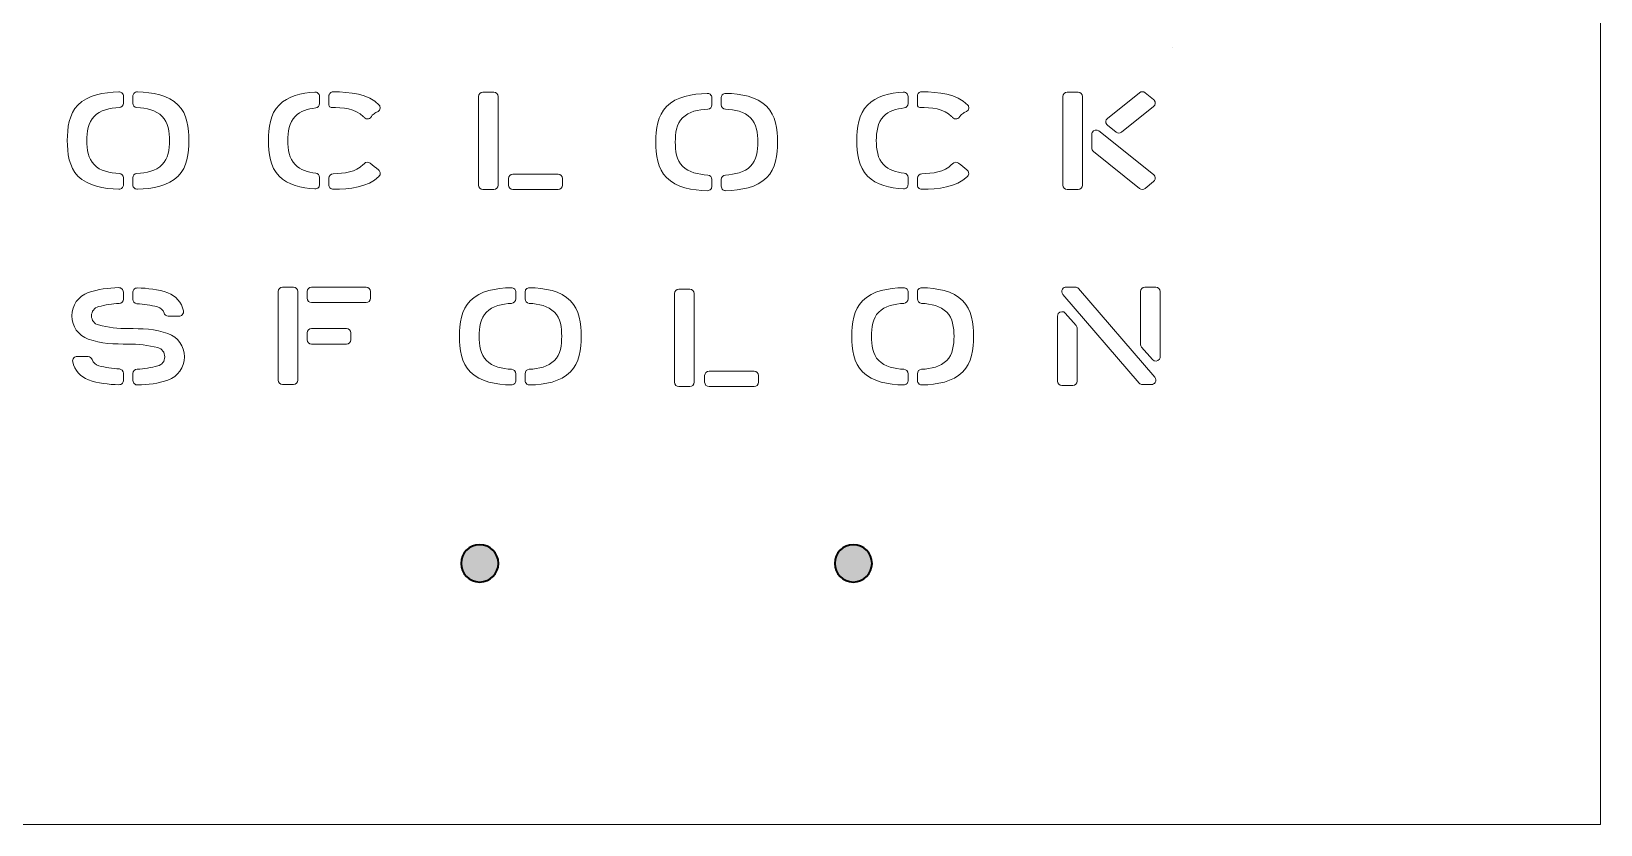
# Model space of a CAD drawing. Header units: inches. Extents: x 0 to 42, y 0 to 42.
# Drawn here: x 21 to 42, y 0 to 10.63 of the extents above; entities that cross this region are included whole.
import ezdxf

# ---------------------------------------------------------------- set-up
doc = ezdxf.new("R2010")
doc.units = ezdxf.units.IN
doc.header["$MEASUREMENT"] = 0
doc.layers.add('Layer 1', color=7, linetype='Continuous', lineweight=0)

msp = doc.modelspace()

# ---------------------------------------------------------------- hatches: boundary and pattern name
at = {"layer": 'Layer 1', "true_color": 0x000000, "transparency": 33554687}
h = msp.add_hatch(color=18, dxfattribs=at)
h.dxf.hatch_style = 2
edge = h.paths.add_edge_path()
edge.add_spline(control_points=[(27, 3.25), (27, 3.25), (27, 3.25), (27, 3.25), (26.862, 3.25), (26.75, 3.362), (26.75, 3.5), (26.75, 3.5), (26.75, 3.5), (26.75, 3.5), (26.75, 3.638), (26.862, 3.75), (27, 3.75), (27, 3.75), (27, 3.75), (27, 3.75), (27.138, 3.75), (27.25, 3.638), (27.25, 3.5), (27.25, 3.5), (27.25, 3.5), (27.25, 3.5), (27.25, 3.362), (27.138, 3.25), (27, 3.25)], knot_values=[0, 0, 0, 0, 1, 1, 1, 2, 2, 2, 3, 3, 3, 4, 4, 4, 5, 5, 5, 6, 6, 6, 7, 7, 7, 8, 8, 8, 8], degree=3, periodic=0)
h = msp.add_hatch(color=18, dxfattribs=at)
h.dxf.hatch_style = 2
edge = h.paths.add_edge_path()
edge.add_spline(control_points=[(32, 3.25), (32, 3.25), (32, 3.25), (32, 3.25), (31.862, 3.25), (31.75, 3.362), (31.75, 3.5), (31.75, 3.5), (31.75, 3.5), (31.75, 3.5), (31.75, 3.638), (31.862, 3.75), (32, 3.75), (32, 3.75), (32, 3.75), (32, 3.75), (32.138, 3.75), (32.25, 3.638), (32.25, 3.5), (32.25, 3.5), (32.25, 3.5), (32.25, 3.5), (32.25, 3.362), (32.138, 3.25), (32, 3.25)], knot_values=[0, 0, 0, 0, 1, 1, 1, 2, 2, 2, 3, 3, 3, 4, 4, 4, 5, 5, 5, 6, 6, 6, 7, 7, 7, 8, 8, 8, 8], degree=3, periodic=0)

# ---------------------------------------------------------------- linework, layer by layer
at = {"layer": 'Layer 1', "color": 18, "lineweight": 9, "true_color": 0x000000}
msp.add_line((36.272, 10.403), (36.272, 10.403), dxfattribs=at)
msp.add_lwpolyline([(0, 42), (42, 42), (42, 0), (0, 0)], close=True, dxfattribs=at)
for points, knots in [([(21.623, 9.638), (21.756, 9.775), (21.969, 9.807), (22.169, 9.815), (22.184, 9.815), (22.198, 9.811), (22.21, 9.802), (22.224, 9.79), (22.232, 9.774), (22.232, 9.756), (22.232, 9.756), (22.232, 9.663), (22.232, 9.663), (22.232, 9.632), (22.208, 9.606), (22.177, 9.604), (22.051, 9.597), (21.922, 9.571), (21.839, 9.486), (21.758, 9.408), (21.742, 9.275), (21.742, 9.163), (21.742, 9.05), (21.758, 8.918), (21.839, 8.84), (21.922, 8.754), (22.051, 8.729), (22.177, 8.721), (22.208, 8.72), (22.232, 8.694), (22.232, 8.663), (22.232, 8.663), (22.232, 8.572), (22.232, 8.572), (22.232, 8.558), (22.228, 8.543), (22.218, 8.532), (22.206, 8.518), (22.189, 8.511), (22.171, 8.511), (21.97, 8.518), (21.757, 8.551), (21.623, 8.688), (21.505, 8.803), (21.48, 8.998), (21.48, 9.163), (21.48, 9.328), (21.505, 9.523), (21.623, 9.638)], [0, 0, 0, 0, 1, 1, 1, 2, 2, 2, 3, 3, 3, 4, 4, 4, 5, 5, 5, 6, 6, 6, 7, 7, 7, 8, 8, 8, 9, 9, 9, 10, 10, 10, 11, 11, 11, 12, 12, 12, 13, 13, 13, 14, 14, 14, 15, 15, 15, 16, 16, 16, 16]), ([(22.966, 9.638), (23.084, 9.523), (23.109, 9.328), (23.109, 9.163), (23.109, 8.998), (23.084, 8.803), (22.966, 8.688), (22.833, 8.551), (22.621, 8.519), (22.42, 8.511), (22.406, 8.511), (22.391, 8.515), (22.38, 8.524), (22.365, 8.535), (22.357, 8.552), (22.357, 8.57), (22.357, 8.57), (22.357, 8.663), (22.357, 8.663), (22.357, 8.694), (22.381, 8.72), (22.412, 8.721), (22.538, 8.729), (22.667, 8.754), (22.75, 8.84), (22.831, 8.918), (22.847, 9.05), (22.847, 9.163), (22.847, 9.275), (22.831, 9.408), (22.75, 9.486), (22.667, 9.571), (22.538, 9.597), (22.412, 9.604), (22.381, 9.606), (22.357, 9.632), (22.357, 9.663), (22.357, 9.663), (22.357, 9.753), (22.357, 9.753), (22.357, 9.768), (22.361, 9.783), (22.371, 9.794), (22.383, 9.808), (22.4, 9.815), (22.418, 9.815), (22.619, 9.808), (22.832, 9.775), (22.966, 9.638)], [0, 0, 0, 0, 1, 1, 1, 2, 2, 2, 3, 3, 3, 4, 4, 4, 5, 5, 5, 6, 6, 6, 7, 7, 7, 8, 8, 8, 9, 9, 9, 10, 10, 10, 11, 11, 11, 12, 12, 12, 13, 13, 13, 14, 14, 14, 15, 15, 15, 16, 16, 16, 16]), ([(24.314, 9.638), (24.432, 9.759), (24.613, 9.799), (24.792, 9.811), (24.807, 9.812), (24.822, 9.808), (24.834, 9.799), (24.849, 9.788), (24.857, 9.771), (24.857, 9.753), (24.857, 9.753), (24.857, 9.658), (24.857, 9.658), (24.857, 9.628), (24.835, 9.603), (24.805, 9.599), (24.7, 9.587), (24.599, 9.557), (24.529, 9.486), (24.449, 9.408), (24.432, 9.275), (24.432, 9.163), (24.432, 9.05), (24.449, 8.918), (24.529, 8.84), (24.599, 8.768), (24.7, 8.739), (24.805, 8.727), (24.835, 8.723), (24.857, 8.698), (24.857, 8.668), (24.857, 8.668), (24.857, 8.576), (24.857, 8.576), (24.857, 8.561), (24.852, 8.546), (24.843, 8.535), (24.83, 8.52), (24.813, 8.513), (24.794, 8.515), (24.614, 8.527), (24.432, 8.566), (24.314, 8.688), (24.195, 8.803), (24.171, 8.998), (24.171, 9.163), (24.171, 9.328), (24.195, 9.523), (24.314, 9.638)], [0, 0, 0, 0, 1, 1, 1, 2, 2, 2, 3, 3, 3, 4, 4, 4, 5, 5, 5, 6, 6, 6, 7, 7, 7, 8, 8, 8, 9, 9, 9, 10, 10, 10, 11, 11, 11, 12, 12, 12, 13, 13, 13, 14, 14, 14, 15, 15, 15, 16, 16, 16, 16]), ([(24.982, 9.639), (24.982, 9.639), (24.982, 9.763), (24.982, 9.763), (24.982, 9.768), (24.983, 9.772), (24.984, 9.776), (24.995, 9.802), (25.017, 9.817), (25.042, 9.816), (25.261, 9.813), (25.508, 9.791), (25.656, 9.638), (25.66, 9.634), (25.662, 9.63), (25.664, 9.626), (25.679, 9.585), (25.655, 9.546), (25.609, 9.54), (25.592, 9.527), (25.578, 9.516), (25.561, 9.503), (25.537, 9.446), (25.484, 9.438), (25.453, 9.473), (25.449, 9.477), (25.445, 9.482), (25.44, 9.486), (25.338, 9.592), (25.165, 9.606), (25.014, 9.607), (24.996, 9.607), (24.982, 9.622), (24.982, 9.639)], [0, 0, 0, 0, 1, 1, 1, 2, 2, 2, 3, 3, 3, 4, 4, 4, 5, 5, 5, 6, 6, 6, 7, 7, 7, 8, 8, 8, 9, 9, 9, 10, 10, 10, 11, 11, 11, 11]), ([(27.246, 9.753), (27.246, 9.753), (27.246, 8.565), (27.246, 8.565), (27.246, 8.532), (27.22, 8.506), (27.187, 8.506), (27.187, 8.506), (27.041, 8.506), (27.041, 8.506), (27.008, 8.506), (26.982, 8.532), (26.982, 8.565), (26.982, 8.565), (26.982, 9.753), (26.982, 9.753), (26.982, 9.785), (27.008, 9.811), (27.041, 9.811), (27.041, 9.811), (27.187, 9.811), (27.187, 9.811), (27.22, 9.811), (27.246, 9.785), (27.246, 9.753)], [0, 0, 0, 0, 1, 1, 1, 2, 2, 2, 3, 3, 3, 4, 4, 4, 5, 5, 5, 6, 6, 6, 7, 7, 7, 8, 8, 8, 8]), ([(29.498, 9.618), (29.631, 9.755), (29.844, 9.787), (30.044, 9.795), (30.058, 9.795), (30.073, 9.791), (30.085, 9.782), (30.099, 9.771), (30.107, 9.754), (30.107, 9.736), (30.107, 9.736), (30.107, 9.643), (30.107, 9.643), (30.107, 9.612), (30.083, 9.586), (30.052, 9.584), (29.926, 9.577), (29.797, 9.551), (29.714, 9.466), (29.633, 9.388), (29.617, 9.255), (29.617, 9.143), (29.617, 9.03), (29.633, 8.898), (29.714, 8.82), (29.797, 8.734), (29.926, 8.709), (30.052, 8.701), (30.083, 8.7), (30.107, 8.674), (30.107, 8.643), (30.107, 8.643), (30.107, 8.552), (30.107, 8.552), (30.107, 8.538), (30.103, 8.523), (30.093, 8.512), (30.081, 8.498), (30.064, 8.491), (30.046, 8.491), (29.845, 8.498), (29.632, 8.531), (29.498, 8.668), (29.38, 8.783), (29.355, 8.978), (29.355, 9.143), (29.355, 9.308), (29.38, 9.503), (29.498, 9.618)], [0, 0, 0, 0, 1, 1, 1, 2, 2, 2, 3, 3, 3, 4, 4, 4, 5, 5, 5, 6, 6, 6, 7, 7, 7, 8, 8, 8, 9, 9, 9, 10, 10, 10, 11, 11, 11, 12, 12, 12, 13, 13, 13, 14, 14, 14, 15, 15, 15, 16, 16, 16, 16]), ([(30.841, 9.618), (30.959, 9.503), (30.984, 9.308), (30.984, 9.143), (30.984, 8.978), (30.959, 8.783), (30.841, 8.668), (30.708, 8.531), (30.496, 8.499), (30.295, 8.491), (30.281, 8.491), (30.266, 8.495), (30.254, 8.504), (30.24, 8.515), (30.232, 8.532), (30.232, 8.55), (30.232, 8.55), (30.232, 8.643), (30.232, 8.643), (30.232, 8.674), (30.256, 8.7), (30.287, 8.701), (30.413, 8.709), (30.542, 8.734), (30.625, 8.82), (30.706, 8.898), (30.722, 9.03), (30.722, 9.143), (30.722, 9.255), (30.706, 9.388), (30.625, 9.466), (30.542, 9.551), (30.413, 9.577), (30.287, 9.584), (30.256, 9.586), (30.232, 9.612), (30.232, 9.643), (30.232, 9.643), (30.232, 9.733), (30.232, 9.733), (30.232, 9.748), (30.236, 9.763), (30.246, 9.774), (30.258, 9.788), (30.275, 9.795), (30.293, 9.795), (30.494, 9.788), (30.707, 9.755), (30.841, 9.618)], [0, 0, 0, 0, 1, 1, 1, 2, 2, 2, 3, 3, 3, 4, 4, 4, 5, 5, 5, 6, 6, 6, 7, 7, 7, 8, 8, 8, 9, 9, 9, 10, 10, 10, 11, 11, 11, 12, 12, 12, 13, 13, 13, 14, 14, 14, 15, 15, 15, 16, 16, 16, 16]), ([(32.189, 9.638), (32.307, 9.759), (32.488, 9.799), (32.667, 9.811), (32.682, 9.812), (32.697, 9.808), (32.709, 9.799), (32.724, 9.788), (32.732, 9.771), (32.732, 9.753), (32.732, 9.753), (32.732, 9.658), (32.732, 9.658), (32.732, 9.628), (32.71, 9.603), (32.68, 9.599), (32.575, 9.587), (32.474, 9.557), (32.404, 9.486), (32.324, 9.408), (32.307, 9.275), (32.307, 9.163), (32.307, 9.05), (32.324, 8.918), (32.404, 8.84), (32.474, 8.768), (32.575, 8.739), (32.68, 8.727), (32.71, 8.723), (32.732, 8.698), (32.732, 8.668), (32.732, 8.668), (32.732, 8.576), (32.732, 8.576), (32.732, 8.561), (32.727, 8.546), (32.718, 8.535), (32.705, 8.52), (32.688, 8.513), (32.669, 8.515), (32.489, 8.527), (32.307, 8.566), (32.189, 8.688), (32.07, 8.803), (32.046, 8.998), (32.046, 9.163), (32.046, 9.328), (32.07, 9.523), (32.189, 9.638)], [0, 0, 0, 0, 1, 1, 1, 2, 2, 2, 3, 3, 3, 4, 4, 4, 5, 5, 5, 6, 6, 6, 7, 7, 7, 8, 8, 8, 9, 9, 9, 10, 10, 10, 11, 11, 11, 12, 12, 12, 13, 13, 13, 14, 14, 14, 15, 15, 15, 16, 16, 16, 16]), ([(32.857, 9.64), (32.857, 9.64), (32.857, 9.764), (32.857, 9.764), (32.857, 9.768), (32.858, 9.772), (32.859, 9.776), (32.87, 9.802), (32.892, 9.817), (32.917, 9.816), (33.136, 9.813), (33.383, 9.791), (33.531, 9.638), (33.534, 9.635), (33.537, 9.631), (33.539, 9.626), (33.554, 9.585), (33.53, 9.546), (33.484, 9.54), (33.467, 9.527), (33.453, 9.516), (33.436, 9.502), (33.412, 9.446), (33.359, 9.438), (33.328, 9.473), (33.324, 9.477), (33.32, 9.482), (33.315, 9.486), (33.213, 9.592), (33.04, 9.606), (32.889, 9.607), (32.871, 9.607), (32.857, 9.622), (32.857, 9.64)], [0, 0, 0, 0, 1, 1, 1, 2, 2, 2, 3, 3, 3, 4, 4, 4, 5, 5, 5, 6, 6, 6, 7, 7, 7, 8, 8, 8, 9, 9, 9, 10, 10, 10, 11, 11, 11, 11]), ([(35.065, 9.753), (35.065, 9.753), (35.065, 8.565), (35.065, 8.565), (35.065, 8.532), (35.039, 8.506), (35.007, 8.506), (35.007, 8.506), (34.86, 8.506), (34.86, 8.506), (34.828, 8.506), (34.802, 8.532), (34.802, 8.565), (34.802, 8.565), (34.802, 9.753), (34.802, 9.753), (34.802, 9.785), (34.828, 9.811), (34.86, 9.811), (34.86, 9.811), (35.007, 9.811), (35.007, 9.811), (35.039, 9.811), (35.065, 9.785), (35.065, 9.753)], [0, 0, 0, 0, 1, 1, 1, 2, 2, 2, 3, 3, 3, 4, 4, 4, 5, 5, 5, 6, 6, 6, 7, 7, 7, 8, 8, 8, 8]), ([(35.391, 9.377), (35.371, 9.403), (35.375, 9.44), (35.4, 9.46), (35.4, 9.46), (35.83, 9.804), (35.83, 9.804), (35.851, 9.821), (35.882, 9.821), (35.903, 9.804), (35.903, 9.804), (36.018, 9.712), (36.018, 9.712), (36.022, 9.709), (36.025, 9.706), (36.027, 9.702), (36.048, 9.677), (36.044, 9.64), (36.018, 9.62), (36.018, 9.62), (35.589, 9.276), (35.589, 9.276), (35.567, 9.259), (35.537, 9.259), (35.515, 9.276), (35.515, 9.276), (35.4, 9.368), (35.4, 9.368), (35.397, 9.371), (35.394, 9.374), (35.391, 9.377)], [0, 0, 0, 0, 1, 1, 1, 2, 2, 2, 3, 3, 3, 4, 4, 4, 5, 5, 5, 6, 6, 6, 7, 7, 7, 8, 8, 8, 9, 9, 9, 10, 10, 10, 10]), ([(35.19, 9.244), (35.19, 9.253), (35.192, 9.261), (35.195, 9.269), (35.212, 9.306), (35.257, 9.315), (35.286, 9.292), (35.286, 9.292), (36.018, 8.706), (36.018, 8.706), (36.024, 8.701), (36.029, 8.695), (36.033, 8.688), (36.047, 8.663), (36.039, 8.631), (36.016, 8.613), (36.016, 8.613), (35.903, 8.522), (35.903, 8.522), (35.881, 8.505), (35.851, 8.505), (35.829, 8.522), (35.829, 8.522), (35.212, 9.016), (35.212, 9.016), (35.199, 9.027), (35.19, 9.044), (35.19, 9.062), (35.19, 9.062), (35.19, 9.244), (35.19, 9.244)], [0, 0, 0, 0, 1, 1, 1, 2, 2, 2, 3, 3, 3, 4, 4, 4, 5, 5, 5, 6, 6, 6, 7, 7, 7, 8, 8, 8, 9, 9, 9, 10, 10, 10, 10]), ([(24.982, 8.571), (24.982, 8.571), (24.982, 8.66), (24.982, 8.66), (24.982, 8.692), (25.008, 8.718), (25.04, 8.719), (25.184, 8.722), (25.343, 8.74), (25.44, 8.84), (25.445, 8.844), (25.449, 8.848), (25.453, 8.853), (25.474, 8.877), (25.509, 8.88), (25.534, 8.86), (25.571, 8.831), (25.608, 8.801), (25.644, 8.772), (25.656, 8.762), (25.665, 8.749), (25.668, 8.733), (25.671, 8.714), (25.664, 8.696), (25.651, 8.683), (25.502, 8.535), (25.258, 8.512), (25.042, 8.51), (25.024, 8.509), (25.007, 8.517), (24.996, 8.531), (24.986, 8.542), (24.982, 8.556), (24.982, 8.571)], [0, 0, 0, 0, 1, 1, 1, 2, 2, 2, 3, 3, 3, 4, 4, 4, 5, 5, 5, 6, 6, 6, 7, 7, 7, 8, 8, 8, 9, 9, 9, 10, 10, 10, 11, 11, 11, 11]), ([(32.857, 8.571), (32.857, 8.571), (32.857, 8.66), (32.857, 8.66), (32.857, 8.692), (32.883, 8.718), (32.915, 8.719), (33.059, 8.722), (33.218, 8.74), (33.315, 8.84), (33.32, 8.844), (33.324, 8.848), (33.327, 8.852), (33.348, 8.876), (33.384, 8.88), (33.409, 8.86), (33.446, 8.831), (33.483, 8.801), (33.519, 8.772), (33.531, 8.762), (33.54, 8.749), (33.543, 8.733), (33.546, 8.714), (33.539, 8.696), (33.526, 8.683), (33.377, 8.535), (33.133, 8.512), (32.917, 8.51), (32.899, 8.509), (32.882, 8.517), (32.871, 8.531), (32.861, 8.542), (32.857, 8.556), (32.857, 8.571)], [0, 0, 0, 0, 1, 1, 1, 2, 2, 2, 3, 3, 3, 4, 4, 4, 5, 5, 5, 6, 6, 6, 7, 7, 7, 8, 8, 8, 9, 9, 9, 10, 10, 10, 11, 11, 11, 11]), ([(27.385, 8.565), (27.385, 8.565), (27.385, 8.655), (27.385, 8.655), (27.385, 8.688), (27.411, 8.714), (27.444, 8.714), (27.444, 8.714), (28.048, 8.714), (28.048, 8.714), (28.081, 8.714), (28.107, 8.688), (28.107, 8.655), (28.107, 8.655), (28.107, 8.565), (28.107, 8.565), (28.107, 8.532), (28.081, 8.506), (28.048, 8.506), (28.048, 8.506), (27.444, 8.506), (27.444, 8.506), (27.411, 8.506), (27.385, 8.532), (27.385, 8.565)], [0, 0, 0, 0, 1, 1, 1, 2, 2, 2, 3, 3, 3, 4, 4, 4, 5, 5, 5, 6, 6, 6, 7, 7, 7, 8, 8, 8, 8]), ([(22.378, 5.905), (22.367, 5.916), (22.36, 5.931), (22.357, 5.947), (22.357, 5.947), (22.357, 6.041), (22.357, 6.041), (22.36, 6.074), (22.383, 6.098), (22.416, 6.1), (22.509, 6.106), (22.602, 6.12), (22.691, 6.144), (22.749, 6.159), (22.785, 6.207), (22.785, 6.266), (22.785, 6.326), (22.749, 6.373), (22.691, 6.389), (22.563, 6.423), (22.428, 6.436), (22.295, 6.436), (22.116, 6.436), (21.93, 6.442), (21.762, 6.503), (21.626, 6.553), (21.543, 6.671), (21.543, 6.815), (21.543, 6.96), (21.626, 7.078), (21.762, 7.127), (21.891, 7.174), (22.03, 7.189), (22.169, 7.193), (22.185, 7.193), (22.2, 7.187), (22.212, 7.176), (22.223, 7.165), (22.23, 7.15), (22.232, 7.134), (22.232, 7.134), (22.232, 7.04), (22.232, 7.04), (22.23, 7.007), (22.207, 6.983), (22.175, 6.981), (22.082, 6.975), (21.989, 6.962), (21.899, 6.938), (21.841, 6.922), (21.805, 6.875), (21.805, 6.815), (21.805, 6.756), (21.841, 6.708), (21.899, 6.693), (22.027, 6.658), (22.162, 6.645), (22.295, 6.645), (22.474, 6.645), (22.66, 6.639), (22.828, 6.578), (22.964, 6.529), (23.047, 6.411), (23.047, 6.266), (23.047, 6.122), (22.964, 6.004), (22.828, 5.954), (22.699, 5.907), (22.56, 5.893), (22.421, 5.889), (22.405, 5.888), (22.39, 5.894), (22.378, 5.905)], [0, 0, 0, 0, 1, 1, 1, 2, 2, 2, 3, 3, 3, 4, 4, 4, 5, 5, 5, 6, 6, 6, 7, 7, 7, 8, 8, 8, 9, 9, 9, 10, 10, 10, 11, 11, 11, 12, 12, 12, 13, 13, 13, 14, 14, 14, 15, 15, 15, 16, 16, 16, 17, 17, 17, 18, 18, 18, 19, 19, 19, 20, 20, 20, 21, 21, 21, 22, 22, 22, 23, 23, 23, 24, 24, 24, 24]), ([(23.036, 6.883), (23.04, 6.863), (23.034, 6.844), (23.02, 6.829), (23.009, 6.817), (22.992, 6.811), (22.976, 6.811), (22.976, 6.811), (22.831, 6.811), (22.831, 6.811), (22.805, 6.811), (22.783, 6.828), (22.775, 6.853), (22.761, 6.893), (22.73, 6.923), (22.688, 6.934), (22.598, 6.958), (22.505, 6.972), (22.412, 6.978), (22.381, 6.98), (22.357, 7.005), (22.357, 7.036), (22.357, 7.036), (22.357, 7.128), (22.357, 7.128), (22.357, 7.142), (22.361, 7.157), (22.371, 7.168), (22.383, 7.182), (22.4, 7.189), (22.418, 7.189), (22.556, 7.185), (22.696, 7.17), (22.825, 7.123), (22.934, 7.084), (23.011, 6.996), (23.036, 6.883)], [0, 0, 0, 0, 1, 1, 1, 2, 2, 2, 3, 3, 3, 4, 4, 4, 5, 5, 5, 6, 6, 6, 7, 7, 7, 8, 8, 8, 9, 9, 9, 10, 10, 10, 11, 11, 11, 12, 12, 12, 12]), ([(24.507, 5.895), (24.507, 5.895), (24.36, 5.895), (24.36, 5.895), (24.328, 5.895), (24.302, 5.921), (24.302, 5.954), (24.302, 5.954), (24.302, 7.141), (24.302, 7.141), (24.302, 7.174), (24.328, 7.2), (24.36, 7.2), (24.36, 7.2), (24.507, 7.2), (24.507, 7.2), (24.539, 7.2), (24.565, 7.174), (24.565, 7.141), (24.565, 7.141), (24.565, 5.954), (24.565, 5.954), (24.565, 5.921), (24.539, 5.895), (24.507, 5.895)], [0, 0, 0, 0, 1, 1, 1, 2, 2, 2, 3, 3, 3, 4, 4, 4, 5, 5, 5, 6, 6, 6, 7, 7, 7, 8, 8, 8, 8]), ([(25.538, 7.141), (25.538, 7.141), (25.538, 7.051), (25.538, 7.051), (25.538, 7.018), (25.511, 6.992), (25.479, 6.992), (25.479, 6.992), (24.749, 6.992), (24.749, 6.992), (24.717, 6.992), (24.69, 7.018), (24.69, 7.051), (24.69, 7.051), (24.69, 7.141), (24.69, 7.141), (24.69, 7.174), (24.717, 7.2), (24.749, 7.2), (24.749, 7.2), (25.479, 7.2), (25.479, 7.2), (25.511, 7.2), (25.538, 7.174), (25.538, 7.141)], [0, 0, 0, 0, 1, 1, 1, 2, 2, 2, 3, 3, 3, 4, 4, 4, 5, 5, 5, 6, 6, 6, 7, 7, 7, 8, 8, 8, 8]), ([(26.873, 7.016), (27.007, 7.153), (27.22, 7.185), (27.421, 7.192), (27.439, 7.193), (27.456, 7.186), (27.468, 7.172), (27.478, 7.161), (27.482, 7.146), (27.482, 7.131), (27.482, 7.131), (27.482, 7.041), (27.482, 7.041), (27.482, 7.01), (27.458, 6.984), (27.427, 6.982), (27.301, 6.975), (27.172, 6.949), (27.089, 6.864), (27.008, 6.785), (26.992, 6.653), (26.992, 6.541), (26.992, 6.428), (27.008, 6.296), (27.089, 6.218), (27.172, 6.132), (27.301, 6.107), (27.427, 6.099), (27.458, 6.097), (27.482, 6.072), (27.482, 6.04), (27.482, 6.04), (27.482, 5.95), (27.482, 5.95), (27.482, 5.935), (27.478, 5.921), (27.468, 5.91), (27.456, 5.896), (27.439, 5.888), (27.421, 5.889), (27.22, 5.896), (27.007, 5.928), (26.873, 6.066), (26.755, 6.181), (26.73, 6.375), (26.73, 6.541), (26.73, 6.706), (26.755, 6.9), (26.873, 7.016)], [0, 0, 0, 0, 1, 1, 1, 2, 2, 2, 3, 3, 3, 4, 4, 4, 5, 5, 5, 6, 6, 6, 7, 7, 7, 8, 8, 8, 9, 9, 9, 10, 10, 10, 11, 11, 11, 12, 12, 12, 13, 13, 13, 14, 14, 14, 15, 15, 15, 16, 16, 16, 16]), ([(28.216, 7.016), (28.334, 6.9), (28.359, 6.706), (28.359, 6.541), (28.359, 6.375), (28.334, 6.181), (28.216, 6.066), (28.083, 5.929), (27.871, 5.896), (27.67, 5.889), (27.656, 5.889), (27.641, 5.892), (27.629, 5.902), (27.615, 5.913), (27.607, 5.93), (27.607, 5.948), (27.607, 5.948), (27.607, 6.04), (27.607, 6.04), (27.607, 6.072), (27.631, 6.097), (27.662, 6.099), (27.788, 6.107), (27.917, 6.132), (28, 6.218), (28.081, 6.296), (28.097, 6.428), (28.097, 6.541), (28.097, 6.653), (28.081, 6.785), (28, 6.864), (27.917, 6.949), (27.788, 6.975), (27.662, 6.982), (27.631, 6.984), (27.607, 7.01), (27.607, 7.041), (27.607, 7.041), (27.607, 7.131), (27.607, 7.131), (27.607, 7.146), (27.611, 7.16), (27.621, 7.172), (27.633, 7.186), (27.65, 7.193), (27.668, 7.192), (27.869, 7.185), (28.082, 7.153), (28.216, 7.016)], [0, 0, 0, 0, 1, 1, 1, 2, 2, 2, 3, 3, 3, 4, 4, 4, 5, 5, 5, 6, 6, 6, 7, 7, 7, 8, 8, 8, 9, 9, 9, 10, 10, 10, 11, 11, 11, 12, 12, 12, 13, 13, 13, 14, 14, 14, 15, 15, 15, 16, 16, 16, 16]), ([(29.871, 7.114), (29.871, 7.114), (29.871, 5.926), (29.871, 5.926), (29.871, 5.893), (29.845, 5.867), (29.812, 5.867), (29.812, 5.867), (29.666, 5.867), (29.666, 5.867), (29.633, 5.867), (29.607, 5.893), (29.607, 5.926), (29.607, 5.926), (29.607, 7.114), (29.607, 7.114), (29.607, 7.146), (29.633, 7.172), (29.666, 7.172), (29.666, 7.172), (29.812, 7.172), (29.812, 7.172), (29.845, 7.172), (29.871, 7.146), (29.871, 7.114)], [0, 0, 0, 0, 1, 1, 1, 2, 2, 2, 3, 3, 3, 4, 4, 4, 5, 5, 5, 6, 6, 6, 7, 7, 7, 8, 8, 8, 8]), ([(32.123, 7.016), (32.257, 7.153), (32.47, 7.185), (32.671, 7.192), (32.689, 7.193), (32.706, 7.186), (32.718, 7.172), (32.728, 7.161), (32.732, 7.146), (32.732, 7.131), (32.732, 7.131), (32.732, 7.041), (32.732, 7.041), (32.732, 7.01), (32.708, 6.984), (32.677, 6.982), (32.551, 6.975), (32.422, 6.949), (32.339, 6.864), (32.258, 6.785), (32.242, 6.653), (32.242, 6.541), (32.242, 6.428), (32.258, 6.296), (32.339, 6.218), (32.422, 6.132), (32.551, 6.107), (32.677, 6.099), (32.708, 6.097), (32.732, 6.072), (32.732, 6.04), (32.732, 6.04), (32.732, 5.95), (32.732, 5.95), (32.732, 5.936), (32.728, 5.921), (32.718, 5.91), (32.706, 5.896), (32.689, 5.888), (32.671, 5.889), (32.47, 5.896), (32.257, 5.928), (32.123, 6.066), (32.005, 6.181), (31.98, 6.375), (31.98, 6.541), (31.98, 6.706), (32.005, 6.9), (32.123, 7.016)], [0, 0, 0, 0, 1, 1, 1, 2, 2, 2, 3, 3, 3, 4, 4, 4, 5, 5, 5, 6, 6, 6, 7, 7, 7, 8, 8, 8, 9, 9, 9, 10, 10, 10, 11, 11, 11, 12, 12, 12, 13, 13, 13, 14, 14, 14, 15, 15, 15, 16, 16, 16, 16]), ([(33.466, 7.016), (33.584, 6.9), (33.609, 6.706), (33.609, 6.541), (33.609, 6.375), (33.584, 6.181), (33.466, 6.066), (33.333, 5.929), (33.121, 5.896), (32.92, 5.889), (32.906, 5.889), (32.891, 5.892), (32.879, 5.902), (32.865, 5.913), (32.857, 5.93), (32.857, 5.948), (32.857, 5.948), (32.857, 6.04), (32.857, 6.04), (32.857, 6.072), (32.881, 6.097), (32.912, 6.099), (33.038, 6.107), (33.167, 6.132), (33.25, 6.218), (33.331, 6.296), (33.347, 6.428), (33.347, 6.541), (33.347, 6.653), (33.331, 6.785), (33.25, 6.864), (33.167, 6.949), (33.038, 6.975), (32.912, 6.982), (32.881, 6.984), (32.857, 7.01), (32.857, 7.041), (32.857, 7.041), (32.857, 7.131), (32.857, 7.131), (32.857, 7.146), (32.861, 7.161), (32.871, 7.172), (32.883, 7.186), (32.9, 7.193), (32.918, 7.192), (33.119, 7.185), (33.332, 7.153), (33.466, 7.016)], [0, 0, 0, 0, 1, 1, 1, 2, 2, 2, 3, 3, 3, 4, 4, 4, 5, 5, 5, 6, 6, 6, 7, 7, 7, 8, 8, 8, 9, 9, 9, 10, 10, 10, 11, 11, 11, 12, 12, 12, 13, 13, 13, 14, 14, 14, 15, 15, 15, 16, 16, 16, 16]), ([(35.012, 7.18), (35.012, 7.18), (36.036, 5.992), (36.036, 5.992), (36.052, 5.973), (36.055, 5.946), (36.041, 5.922), (36.03, 5.905), (36.01, 5.895), (35.989, 5.895), (35.989, 5.895), (35.87, 5.895), (35.87, 5.895), (35.853, 5.895), (35.837, 5.902), (35.826, 5.915), (35.826, 5.915), (34.803, 7.103), (34.803, 7.103), (34.787, 7.122), (34.783, 7.149), (34.797, 7.172), (34.808, 7.19), (34.828, 7.2), (34.849, 7.2), (34.849, 7.2), (34.968, 7.2), (34.968, 7.2), (34.985, 7.2), (35.001, 7.193), (35.012, 7.18)], [0, 0, 0, 0, 1, 1, 1, 2, 2, 2, 3, 3, 3, 4, 4, 4, 5, 5, 5, 6, 6, 6, 7, 7, 7, 8, 8, 8, 9, 9, 9, 10, 10, 10, 10]), ([(36.107, 7.141), (36.107, 7.141), (36.107, 6.27), (36.107, 6.27), (36.107, 6.258), (36.104, 6.246), (36.097, 6.236), (36.074, 6.203), (36.028, 6.202), (36.003, 6.23), (36.003, 6.23), (35.858, 6.397), (35.858, 6.397), (35.848, 6.408), (35.843, 6.422), (35.843, 6.436), (35.843, 6.436), (35.843, 7.141), (35.843, 7.141), (35.843, 7.174), (35.87, 7.2), (35.902, 7.2), (35.902, 7.2), (36.048, 7.2), (36.048, 7.2), (36.081, 7.2), (36.107, 7.174), (36.107, 7.141)], [0, 0, 0, 0, 1, 1, 1, 2, 2, 2, 3, 3, 3, 4, 4, 4, 5, 5, 5, 6, 6, 6, 7, 7, 7, 8, 8, 8, 9, 9, 9, 9]), ([(34.996, 6.645), (34.996, 6.645), (34.996, 5.94), (34.996, 5.94), (34.996, 5.907), (34.97, 5.881), (34.937, 5.881), (34.937, 5.881), (34.791, 5.881), (34.791, 5.881), (34.758, 5.881), (34.732, 5.907), (34.732, 5.94), (34.732, 5.94), (34.732, 6.811), (34.732, 6.811), (34.732, 6.823), (34.735, 6.835), (34.742, 6.845), (34.765, 6.878), (34.812, 6.879), (34.836, 6.851), (34.836, 6.851), (34.982, 6.684), (34.982, 6.684), (34.991, 6.673), (34.996, 6.659), (34.996, 6.645)], [0, 0, 0, 0, 1, 1, 1, 2, 2, 2, 3, 3, 3, 4, 4, 4, 5, 5, 5, 6, 6, 6, 7, 7, 7, 8, 8, 8, 9, 9, 9, 9]), ([(25.215, 6.436), (25.215, 6.436), (24.749, 6.436), (24.749, 6.436), (24.717, 6.436), (24.69, 6.463), (24.69, 6.495), (24.69, 6.495), (24.69, 6.586), (24.69, 6.586), (24.69, 6.618), (24.717, 6.645), (24.749, 6.645), (24.749, 6.645), (25.215, 6.645), (25.215, 6.645), (25.247, 6.645), (25.274, 6.618), (25.274, 6.586), (25.274, 6.586), (25.274, 6.495), (25.274, 6.495), (25.274, 6.463), (25.247, 6.436), (25.215, 6.436)], [0, 0, 0, 0, 1, 1, 1, 2, 2, 2, 3, 3, 3, 4, 4, 4, 5, 5, 5, 6, 6, 6, 7, 7, 7, 8, 8, 8, 8]), ([(21.554, 6.198), (21.549, 6.218), (21.555, 6.237), (21.569, 6.252), (21.58, 6.264), (21.597, 6.27), (21.614, 6.27), (21.614, 6.27), (21.758, 6.27), (21.758, 6.27), (21.784, 6.27), (21.806, 6.253), (21.814, 6.229), (21.828, 6.188), (21.86, 6.158), (21.901, 6.147), (21.991, 6.123), (22.084, 6.11), (22.177, 6.104), (22.208, 6.102), (22.232, 6.076), (22.232, 6.045), (22.232, 6.045), (22.232, 5.953), (22.232, 5.953), (22.232, 5.939), (22.228, 5.924), (22.218, 5.913), (22.206, 5.899), (22.19, 5.892), (22.172, 5.892), (22.033, 5.896), (21.893, 5.911), (21.764, 5.958), (21.655, 5.997), (21.579, 6.085), (21.554, 6.198)], [0, 0, 0, 0, 1, 1, 1, 2, 2, 2, 3, 3, 3, 4, 4, 4, 5, 5, 5, 6, 6, 6, 7, 7, 7, 8, 8, 8, 9, 9, 9, 10, 10, 10, 11, 11, 11, 12, 12, 12, 12]), ([(30.01, 5.926), (30.01, 5.926), (30.01, 6.016), (30.01, 6.016), (30.01, 6.049), (30.036, 6.075), (30.069, 6.075), (30.069, 6.075), (30.673, 6.075), (30.673, 6.075), (30.706, 6.075), (30.732, 6.049), (30.732, 6.016), (30.732, 6.016), (30.732, 5.926), (30.732, 5.926), (30.732, 5.893), (30.706, 5.867), (30.673, 5.867), (30.673, 5.867), (30.069, 5.867), (30.069, 5.867), (30.036, 5.867), (30.01, 5.893), (30.01, 5.926)], [0, 0, 0, 0, 1, 1, 1, 2, 2, 2, 3, 3, 3, 4, 4, 4, 5, 5, 5, 6, 6, 6, 7, 7, 7, 8, 8, 8, 8])]:
    msp.add_open_spline(points, degree=3, knots=knots, dxfattribs=at)
at = {"layer": 'Layer 1', "color": 18, "lineweight": 35, "true_color": 0x000000}
for points in [[(27, 3.25), (27, 3.25), (27, 3.25), (27, 3.25), (26.862, 3.25), (26.75, 3.362), (26.75, 3.5), (26.75, 3.5), (26.75, 3.5), (26.75, 3.5), (26.75, 3.638), (26.862, 3.75), (27, 3.75), (27, 3.75), (27, 3.75), (27, 3.75), (27.138, 3.75), (27.25, 3.638), (27.25, 3.5), (27.25, 3.5), (27.25, 3.5), (27.25, 3.5), (27.25, 3.362), (27.138, 3.25), (27, 3.25)], [(32, 3.25), (32, 3.25), (32, 3.25), (32, 3.25), (31.862, 3.25), (31.75, 3.362), (31.75, 3.5), (31.75, 3.5), (31.75, 3.5), (31.75, 3.5), (31.75, 3.638), (31.862, 3.75), (32, 3.75), (32, 3.75), (32, 3.75), (32, 3.75), (32.138, 3.75), (32.25, 3.638), (32.25, 3.5), (32.25, 3.5), (32.25, 3.5), (32.25, 3.5), (32.25, 3.362), (32.138, 3.25), (32, 3.25)]]:
    msp.add_open_spline(points, degree=3, knots=[0, 0, 0, 0, 1, 1, 1, 2, 2, 2, 3, 3, 3, 4, 4, 4, 5, 5, 5, 6, 6, 6, 7, 7, 7, 8, 8, 8, 8], dxfattribs=at)
at = {"layer": 'Layer 1'}
for points in [[(27, 3.25), (27, 3.25), (27, 3.25), (27, 3.25), (26.862, 3.25), (26.75, 3.362), (26.75, 3.5), (26.75, 3.5), (26.75, 3.5), (26.75, 3.5), (26.75, 3.638), (26.862, 3.75), (27, 3.75), (27, 3.75), (27, 3.75), (27, 3.75), (27.138, 3.75), (27.25, 3.638), (27.25, 3.5), (27.25, 3.5), (27.25, 3.5), (27.25, 3.5), (27.25, 3.362), (27.138, 3.25), (27, 3.25)], [(32, 3.25), (32, 3.25), (32, 3.25), (32, 3.25), (31.862, 3.25), (31.75, 3.362), (31.75, 3.5), (31.75, 3.5), (31.75, 3.5), (31.75, 3.5), (31.75, 3.638), (31.862, 3.75), (32, 3.75), (32, 3.75), (32, 3.75), (32, 3.75), (32.138, 3.75), (32.25, 3.638), (32.25, 3.5), (32.25, 3.5), (32.25, 3.5), (32.25, 3.5), (32.25, 3.362), (32.138, 3.25), (32, 3.25)]]:
    msp.add_open_spline(points, degree=3, knots=[0, 0, 0, 0, 1, 1, 1, 2, 2, 2, 3, 3, 3, 4, 4, 4, 5, 5, 5, 6, 6, 6, 7, 7, 7, 8, 8, 8, 8], dxfattribs=at)

doc.saveas('drawing.dxf')
